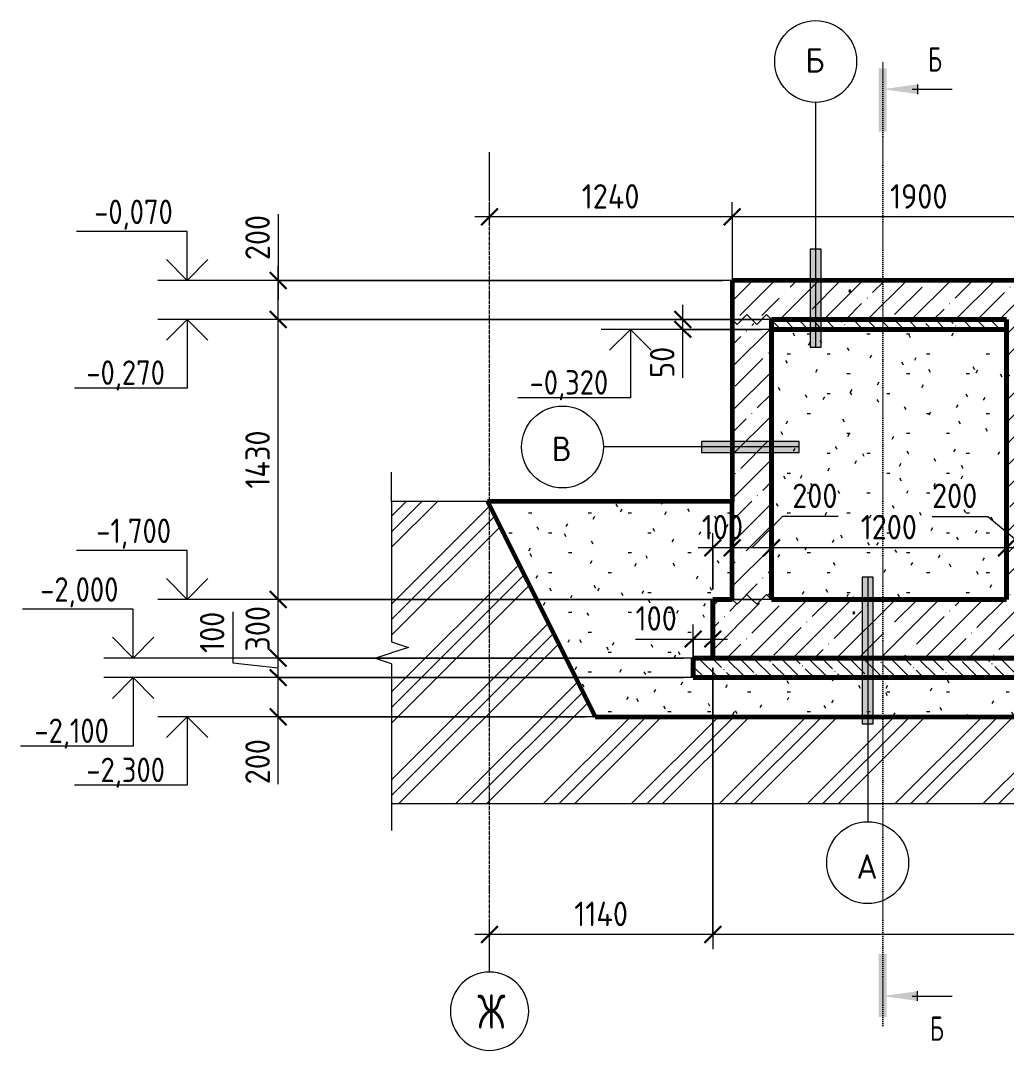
# Model space of a CAD drawing. Header units: millimetres. Extents: x -35166 to 26009, y -4005 to 79300.
# Drawn here: x -6721 to -1686, y -4005 to 1258 of the extents above; entities that cross this region are included whole.
import ezdxf

# ---------------------------------------------------------------- set-up
doc = ezdxf.new("R2010")
doc.units = ezdxf.units.MM
doc.linetypes.add('02 Штрихпунктирная _20 мм_', pattern=[25, 20, -2.5, 0, -2.5])
doc.linetypes.add('04 Пунктир 10мм', pattern=[10, 0, -10])
for name, color, linetype, lineweight in [('AA_Dim', 7, 'Continuous', 9), ('AA_Dim-50', 7, 'Continuous', 9), ('AA_Oformlenie', 7, 'Continuous', 9), ('AA_Razrez', 7, 'Continuous', 9), ('AA_Vinoska', 7, 'Continuous', 9), ('AA_Visotnaya otmetka', 7, 'Continuous', 9), ('AF_Stena', 7, 'Continuous', 9), ('KR_Armatura', 7, 'Continuous', 20), ('KR_Armatura_Tonkie', 7, 'Continuous', 20), ('Оси', 7, 'Continuous', 9)]:
    doc.layers.add(name, color=color, linetype=linetype, lineweight=lineweight)
for name, color, linetype, lineweight, true_color in [('AF_Perekritie', 7, 'Continuous', 60, 0x006a35), ('AF_Perekritie_Грунт', 7, 'Continuous', 60, 0x006a35), ('AF_Perekritie_Опалубка', 7, 'Continuous', 60, 0x006a35), ('AF_Stena_Опалубка', 7, 'Continuous', 20, 0x0063c6), ('KR_Fundament', 7, 'Continuous', 20, 0x804000)]:
    doc.layers.add(name, color=color, linetype=linetype, lineweight=lineweight, true_color=true_color)
doc.styles.add('GOST Common_1', font='GOST_Common.ttf', dxfattribs={"height": 125})
doc.styles.add('ISOCPEUR', font='isocpeur.TTF', dxfattribs={"width": 0.7, "height": 125})
doc.styles.add('ISOCPEUR_1', font='isocpeur.TTF', dxfattribs={"width": 0.9, "height": 125})
doc.styles.add('ISOCPEUR_2', font='isocpeur.TTF', dxfattribs={"width": 0.85, "height": 125})
doc.styles.add('ISOCPEUR_3', font='isocpeur.TTF', dxfattribs={"width": 0.7, "height": 175})
doc.dimstyles.new('00_Точн_3_знака__прозр_', dxfattribs={"dimscale": 304.8, "dimtxt": 125.344371, "dimasz": 0.278871, "dimexe": 0.246063, "dimexo": 0.164042, "dimgap": 0.016404, "dimtad": 1, "dimdec": 3, "dimrnd": 0.001, "dimdsep": 46, "dimtxsty": 'ISOCPEUR_1', "dimblk1": 'OBLIQUE', "dimblk2": 'OBLIQUE', "dimsah": 1, "dimcen": 0.09, "dimdle": 0.246063, "dimazin": 0, "dimtfac": 1, "dimtdec": 4, "dimtix": 1, "dimtmove": 1, "dimatfit": 3, "dimfxl": 1, "dimtvp": 1, "dimtolj": 1, "dimtzin": 0, "dimlwd": 18, "dimlwe": 18, "dimarcsym": 2})
doc.dimstyles.new('00_Точн_3_знака__прозр__1', dxfattribs={"dimscale": 304.8, "dimtxt": 125.344371, "dimasz": 0.278871, "dimexe": 0.246063, "dimexo": 0.164042, "dimgap": 0.016404, "dimtad": 1, "dimdec": 3, "dimrnd": 0.001, "dimdsep": 46, "dimtxsty": 'ISOCPEUR_1', "dimblk1": 'OBLIQUE', "dimblk2": 'OBLIQUE', "dimsah": 1, "dimcen": 0.09, "dimdle": 0.246063, "dimazin": 0, "dimtfac": 1, "dimtdec": 4, "dimtix": 1, "dimtmove": 0, "dimatfit": 3, "dimfxl": 1, "dimtvp": 1, "dimtolj": 1, "dimtzin": 0, "dimlwd": 18, "dimlwe": 18, "dimarcsym": 2})
pattern_1 = [(45, (-1078.7, -750), (-112.253, 112.253), []), (45, (-966.45, -750), (-112.253, 112.253), [198.438, -39.688, 1.676, -38.011])]
pattern_2 = [(135, (-1078.7, -750), (-70.0036, -70.0036), [99, -16.5, 3.3, -16.5]), (135, (-1078.7, -680.04), (-70.0036, -70.0036), [])]
pattern_3 = [(0, (-1078.7, -750), (406.4, 101.6), [16.764, -288.036, 16.764, -288.036, -1625.6]), (0, (-1078.7, -750), (406.4, 101.6), [-609.6, 16.764, -592.836, 16.764, -288.036, -711.2]), (0, (-1078.7, -750), (406.4, 101.6), [-1524, 16.764, -186.436, 16.764, -491.236]), (120, (-926.3, -699.2), (-291.1882, 301.1527), [16.764, -288.036, 16.764, -288.036, -1625.6]), (120, (-926.3, -699.2), (-291.1882, 301.1527), [-609.6, 16.764, -592.836, 16.764, -288.036, -711.2]), (120, (-926.3, -699.2), (-291.1882, 301.1527), [-1524, 16.764, -186.436, 16.764, -491.236]), (240, (-875.5, -496), (-115.2118, -402.7527), [16.764, -288.036, 16.764, -288.036, -1625.6]), (240, (-875.5, -496), (-115.2118, -402.7527), [-609.6, 16.764, -592.836, 16.764, -288.036, -711.2]), (240, (-875.5, -496), (-115.2118, -402.7527), [-1524, 16.764, -186.436, 16.764, -491.236])]

# ---------------------------------------------------------------- blocks, each defined once
blk = doc.blocks.new('261_Лягушка _НесАрм_РабПлоск_ - 10 А240-3858673-А-А Опл')
at = {"layer": 'KR_Armatura_Tonkie', "true_color": 0xff0000}
blk.add_hatch(color=1, dxfattribs=at).paths.add_polyline_path([(30880.6, -129), (30885.6, -124), (30880.6, -119), (30875.6, -124)])
at = {"layer": 'KR_Armatura'}
for start, end in [(360, 180), (180, 360)]:
    blk.add_arc((30880.6, -124), 5, start, end, dxfattribs=at)
blk = doc.blocks.new('261_Лягушка _НесАрм_РабПлоск_ - 10 А240-3858753-А-А Опл')
at = {"layer": 'KR_Armatura_Tonkie', "true_color": 0xff0000}
blk.add_hatch(color=1, dxfattribs=at).paths.add_polyline_path([(30901.1, -1774), (30906.1, -1769), (30901.1, -1764), (30896.1, -1769)])
at = {"layer": 'KR_Armatura'}
for start, end in [(0, 180), (180, 0)]:
    blk.add_arc((30901.1, -1769), 5, start, end, dxfattribs=at)
blk = doc.blocks.new('011_ЛинияОбрыва _ЭлУзла_Линия_ - Тип 1-3858611-А-А Опл')
at = {"layer": 'AA_Oformlenie'}
for p, q in [((31963.8, -2745.5), (28540.1, -2745.5)), ((36021.1, -2745.5), (32075.1, -2745.5))]:
    blk.add_line(p, q, dxfattribs=at)
blk = doc.blocks.new('011_ЛинияОбрыва _ЭлУзла_Линия_ - Тип 1-3689518-А-А Опл')
at = {"layer": 'AA_Oformlenie'}
for p, q in [((28540.1, -1200), (28540.1, -1917.7)), ((28540.1, -2029), (28540.1, -2745.5))]:
    blk.add_line(p, q, dxfattribs=at)
blk = doc.blocks.new('Последовательность узлов - 3мм масшт50 маскировка-904230-А-А Опл')
at = {"layer": 'AA_Oformlenie'}
for p, q in [((34105.1, -1725), (34155.1, -1675)), ((34180.1, -1700), (34155.1, -1675)), ((34205.1, -1725), (34255.1, -1675)), ((34280.1, -1700), (34255.1, -1675)), ((34080.1, -1700), (34105.1, -1725)), ((34180.1, -1700), (34205.1, -1725))]:
    blk.add_line(p, q, dxfattribs=at)
blk = doc.blocks.new('Разрез - Номер узла_ сзади-394133-А-А Опл')
at = {"layer": 'AA_Razrez'}
for points in [[(33294.3, 690.6), (33334.2, 690.6), (33334.2, 1013.4), (33294.3, 1013.4)], [(33491.2, 882.3), (33491.2, 931.9), (33314.5, 907.1)]]:
    blk.add_hatch(color=256, dxfattribs=at).paths.add_polyline_path(points)
for p, q in [((33464.5, 907.1), (33669.4, 907.1)), ((33491.2, 931.9), (33491.2, 882.3))]:
    blk.add_line(p, q, dxfattribs=at)
blk = doc.blocks.new('Разрез - Номер узла_ спереди-394134-А-А Опл')
at = {"layer": 'AA_Razrez'}
for points in [[(33294.3, -3510.6), (33334.2, -3510.6), (33334.2, -3833.4), (33294.3, -3833.4)], [(33491.2, -3702.3), (33491.2, -3751.9), (33314.5, -3727.1)]]:
    blk.add_hatch(color=256, dxfattribs=at).paths.add_polyline_path(points)
for p, q in [((33464.5, -3727.1), (33669.4, -3727.1)), ((33491.2, -3751.9), (33491.2, -3702.3))]:
    blk.add_line(p, q, dxfattribs=at)
blk = doc.blocks.new('Высотные отметки - Стрелка вверх-400292-А-А Опл')
at = {"layer": 'AA_Vinoska'}
for p, q in [((36531.5, -950), (37096.5, -950)), ((36531.5, -1200), (36531.5, -950)), ((36531.5, -1200), (36425.4, -1093.9)), ((36531.5, -1200), (36637.6, -1093.9)), ((36381.5, -1200), (36681.5, -1200))]:
    blk.add_line(p, q, dxfattribs=at)
blk = doc.blocks.new('DIMBLOCK27-А-А Опл')
at = {"layer": 'AA_Dim-50', "color": 30, "lineweight": 18, "true_color": 0xff8000, "transparency": 16777216}
for p, q in [((-3336.1, -2100), (-5480.5, -2100)), ((-5405.5, -2375), (-5405.5, -2100)), ((-5405.5, -2100), (-3336.1, -2100)), ((-5405.5, -2360.8), (-5405.5, -2200)), ((-3836.1, -2300), (-5480.5, -2300)), ((-5405.5, -2300), (-3836.1, -2300)), ((-5405.5, -2644.9), (-5405.5, -2360.8))]:
    blk.add_line(p, q, dxfattribs=at)
at = {"layer": 'AA_Dim-50', "color": 30, "lineweight": 30, "true_color": 0xff8000, "transparency": 16777216}
for p, q in [((-5405.5, -2100), (-5448, -2057.5)), ((-5405.5, -2100), (-5363, -2142.5)), ((-5405.5, -2300), (-5448, -2257.5)), ((-5405.5, -2300), (-5363, -2342.5))]:
    blk.add_line(p, q, dxfattribs=at)
at = {"layer": 'AA_Dim-50', "color": 0, "lineweight": 18, "transparency": 16777216, "insert": (-5573.3, -2644.9), "char_height": 125, "width": 280.961, "attachment_point": 1, "rotation": 90, "line_spacing_factor": 1.135194, "style": 'ISOCPEUR_1'}
blk.add_mtext('200', dxfattribs=at)
blk = doc.blocks.new('_Oblique')
at = {"color": 0, "linetype": 'ByBlock', "lineweight": -2}
blk.add_line((-0.5, -0.5), (0.5, 0.5), dxfattribs=at)
blk = doc.blocks.new('DIMBLOCK28-А-А Опл')
at = {"layer": 'AA_Dim-50', "color": 30, "lineweight": 18, "true_color": 0xff8000, "transparency": 16777216}
for p, q in [((-5637.9, -1763.1), (-5637.9, -2023.6)), ((-5637.9, -2023.6), (-5405.5, -2050)), ((-3336.1, -2000), (-5480.5, -2000)), ((-5405.5, -2100), (-5405.5, -2000)), ((-5405.5, -2000), (-3336.1, -2000)), ((-3336.1, -2100), (-5480.5, -2100)), ((-5405.5, -2100), (-3336.1, -2100))]:
    blk.add_line(p, q, dxfattribs=at)
at = {"layer": 'AA_Dim-50', "color": 30, "lineweight": 30, "true_color": 0xff8000, "transparency": 16777216}
for p, q in [((-5405.5, -2000), (-5448, -1957.5)), ((-5405.5, -2000), (-5363, -2042.5)), ((-5405.5, -2100), (-5448, -2057.5)), ((-5405.5, -2100), (-5363, -2142.5))]:
    blk.add_line(p, q, dxfattribs=at)
at = {"layer": 'AA_Dim-50', "color": 0, "lineweight": 18, "transparency": 16777216, "insert": (-5805.7, -1973.6), "char_height": 125, "width": 252.581, "attachment_point": 1, "rotation": 90, "line_spacing_factor": 1.135194, "style": 'ISOCPEUR_1'}
blk.add_mtext('100', dxfattribs=at)
blk = doc.blocks.new('DIMBLOCK29-А-А Опл')
at = {"layer": 'AA_Dim-50', "color": 30, "lineweight": 30, "true_color": 0xff8000, "transparency": 16777216}
for p, q in [((-5405.5, -1700), (-5448, -1657.5)), ((-5405.5, -1700), (-5363, -1742.5)), ((-5405.5, -2000), (-5448, -1957.5)), ((-5405.5, -2000), (-5363, -2042.5))]:
    blk.add_line(p, q, dxfattribs=at)
at = {"layer": 'AA_Dim-50', "color": 30, "lineweight": 18, "true_color": 0xff8000, "transparency": 16777216}
for p, q in [((-2936.1, -1700), (-5480.5, -1700)), ((-5405.5, -2000), (-5405.5, -1700)), ((-5405.5, -1700), (-2936.1, -1700)), ((-3336.1, -2000), (-5480.5, -2000)), ((-5405.5, -2000), (-3336.1, -2000))]:
    blk.add_line(p, q, dxfattribs=at)
at = {"layer": 'AA_Dim-50', "color": 0, "lineweight": 18, "transparency": 16777216, "insert": (-5573.3, -1967.1), "char_height": 125, "width": 280.961, "attachment_point": 1, "rotation": 90, "line_spacing_factor": 1.135194, "style": 'ISOCPEUR_1'}
blk.add_mtext('300', dxfattribs=at)
blk = doc.blocks.new('DIMBLOCK30-А-А Опл')
at = {"layer": 'AA_Dim-50', "color": 30, "lineweight": 30, "true_color": 0xff8000, "transparency": 16777216}
for p, q in [((-5405.5, -270), (-5448, -227.5)), ((-5405.5, -270), (-5363, -312.5)), ((-5405.5, -1700), (-5448, -1657.5)), ((-5405.5, -1700), (-5363, -1742.5))]:
    blk.add_line(p, q, dxfattribs=at)
at = {"layer": 'AA_Dim-50', "color": 30, "lineweight": 18, "true_color": 0xff8000, "transparency": 16777216}
for p, q in [((-2936.1, -270), (-5480.5, -270)), ((-5405.5, -1700), (-5405.5, -270)), ((-5405.5, -270), (-2936.1, -270)), ((-2936.1, -1700), (-5480.5, -1700)), ((-5405.5, -1700), (-2936.1, -1700))]:
    blk.add_line(p, q, dxfattribs=at)
at = {"layer": 'AA_Dim-50', "color": 0, "lineweight": 18, "transparency": 16777216, "insert": (-5573.3, -1134), "char_height": 125, "width": 357.586, "attachment_point": 1, "rotation": 90, "line_spacing_factor": 1.135194, "style": 'ISOCPEUR_1'}
blk.add_mtext('1430', dxfattribs=at)
blk = doc.blocks.new('DIMBLOCK31-А-А Опл')
at = {"layer": 'AA_Dim-50', "color": 30, "lineweight": 18, "true_color": 0xff8000, "transparency": 16777216}
for p, q in [((-5405.5, 267.8), (-5405.5, -16.4)), ((-5405.5, -270), (-5405.5, 5)), ((-5405.5, -16.4), (-5405.5, -170)), ((-3136.1, -70), (-5480.5, -70)), ((-5405.5, -70), (-3136.1, -70)), ((-2936.1, -270), (-5480.5, -270)), ((-5405.5, -270), (-2936.1, -270))]:
    blk.add_line(p, q, dxfattribs=at)
at = {"layer": 'AA_Dim-50', "color": 30, "lineweight": 30, "true_color": 0xff8000, "transparency": 16777216}
for p, q in [((-5405.5, -70), (-5448, -27.5)), ((-5405.5, -70), (-5363, -112.5)), ((-5405.5, -270), (-5448, -227.5)), ((-5405.5, -270), (-5363, -312.5))]:
    blk.add_line(p, q, dxfattribs=at)
at = {"layer": 'AA_Dim-50', "color": 0, "lineweight": 18, "transparency": 16777216, "insert": (-5573.3, 33.6), "char_height": 125, "width": 280.961, "attachment_point": 1, "rotation": 90, "line_spacing_factor": 1.135194, "style": 'ISOCPEUR_1'}
blk.add_mtext('200', dxfattribs=at)
blk = doc.blocks.new('DIMBLOCK32-А-А Опл')
at = {"layer": 'AA_Dim-50', "color": 30, "lineweight": 18, "true_color": 0xff8000, "transparency": 16777216}
for p, q in [((-3186.1, -2050), (-3186.1, -3487.4)), ((-3186.1, -3412.4), (-3186.1, -2050)), ((1013.9, -2050), (1013.9, -3487.4)), ((1013.9, -3412.4), (1013.9, -2050)), ((1088.9, -3412.4), (-3186.1, -3412.4))]:
    blk.add_line(p, q, dxfattribs=at)
at = {"layer": 'AA_Dim-50', "color": 30, "lineweight": 30, "true_color": 0xff8000, "transparency": 16777216}
for p, q in [((-3186.1, -3412.4), (-3228.6, -3454.9)), ((-3186.1, -3412.4), (-3143.6, -3369.9)), ((1013.9, -3412.4), (971.4, -3454.9)), ((1013.9, -3412.4), (1056.4, -3369.9))]:
    blk.add_line(p, q, dxfattribs=at)
at = {"layer": 'AA_Dim-50', "color": 0, "lineweight": 18, "transparency": 16777216, "insert": (-1246.9, -3244.6), "char_height": 125, "width": 385.966, "attachment_point": 1, "line_spacing_factor": 1.135194, "style": 'ISOCPEUR_1'}
blk.add_mtext('4200', dxfattribs=at)
blk = doc.blocks.new('DIMBLOCK33-А-А Опл')
at = {"layer": 'AA_Dim-50', "color": 30, "lineweight": 18, "true_color": 0xff8000, "transparency": 16777216}
for p, q in [((-3186.1, -2050), (-3186.1, -3487.4)), ((-3186.1, -3412.4), (-3186.1, -2050)), ((-4326.1, -3422.5), (-4326.1, -3337.4)), ((-3186.1, -3412.4), (-4401.1, -3412.4)), ((-4326.1, -3412.4), (-4326.1, -3422.5))]:
    blk.add_line(p, q, dxfattribs=at)
at = {"layer": 'AA_Dim-50', "color": 30, "lineweight": 30, "true_color": 0xff8000, "transparency": 16777216}
for p, q in [((-4326.1, -3412.4), (-4368.6, -3454.9)), ((-4326.1, -3412.4), (-4283.6, -3369.9)), ((-3186.1, -3412.4), (-3228.6, -3454.9)), ((-3186.1, -3412.4), (-3143.6, -3369.9))]:
    blk.add_line(p, q, dxfattribs=at)
at = {"layer": 'AA_Dim-50', "color": 0, "lineweight": 18, "transparency": 16777216, "insert": (-3893.3, -3244.6), "char_height": 125, "width": 329.206, "attachment_point": 1, "line_spacing_factor": 1.135194, "style": 'ISOCPEUR_1'}
blk.add_mtext('1140', dxfattribs=at)
blk = doc.blocks.new('DIMBLOCK39-А-А Опл')
at = {"layer": 'AA_Dim-50', "color": 30, "lineweight": 18, "true_color": 0xff8000, "transparency": 16777216}
for p, q in [((-3286.1, -2004.2), (-3286.1, -1827.5)), ((-3186.1, -1892.4), (-3186.1, -1977.5)), ((-3186.1, -1902.5), (-3186.1, -1892.4)), ((-3580.1, -1902.5), (-3319.6, -1902.5)), ((-3361.1, -1902.5), (-3111.1, -1902.5)), ((-3319.6, -1902.5), (-3236.1, -1902.5)), ((-3286.1, -1902.5), (-3286.1, -2004.2))]:
    blk.add_line(p, q, dxfattribs=at)
at = {"layer": 'AA_Dim-50', "color": 30, "lineweight": 30, "true_color": 0xff8000, "transparency": 16777216}
for p, q in [((-3286.1, -1902.5), (-3243.6, -1860)), ((-3186.1, -1902.5), (-3143.6, -1860)), ((-3286.1, -1902.5), (-3328.6, -1945)), ((-3186.1, -1902.5), (-3228.6, -1945))]:
    blk.add_line(p, q, dxfattribs=at)
at = {"layer": 'AA_Dim-50', "color": 0, "lineweight": 18, "transparency": 16777216, "insert": (-3580.1, -1734.7), "char_height": 125, "width": 252.581, "attachment_point": 1, "line_spacing_factor": 1.135194, "style": 'ISOCPEUR_1'}
blk.add_mtext('100', dxfattribs=at)
blk = doc.blocks.new('DIMBLOCK40-А-А Опл')
at = {"layer": 'AA_Dim-50', "color": 30, "lineweight": 18, "true_color": 0xff8000, "transparency": 16777216}
for p, q in [((-3086.1, 254.2), (-3086.1, 329.2)), ((-1186.1, 254.2), (-1186.1, 329.2)), ((913.9, 254.2), (913.9, 329.2)), ((-3086.1, 254.2), (-3086.1, -220)), ((988.9, 254.2), (-1186.1, 254.2)), ((-1186.1, 254.2), (-1186.1, -20)), ((913.9, 254.2), (913.9, -1020))]:
    blk.add_line(p, q, dxfattribs=at)
at = {"layer": 'AA_Dim-50', "color": 30, "lineweight": 30, "true_color": 0xff8000, "transparency": 16777216}
for p, q in [((-3086.1, 254.2), (-3043.6, 296.7)), ((-1186.1, 254.2), (-1143.6, 296.7)), ((913.9, 254.2), (956.4, 296.7)), ((-3086.1, 254.2), (-3128.6, 211.7)), ((-1186.1, 254.2), (-1228.6, 211.7)), ((913.9, 254.2), (871.4, 211.7))]:
    blk.add_line(p, q, dxfattribs=at)
at = {"layer": 'AA_Dim-50', "color": 0, "lineweight": 18, "transparency": 16777216, "insert": (-514.5, 422), "char_height": 125, "width": 908.155, "attachment_point": 1, "line_spacing_factor": 1.135194, "style": 'ISOCPEUR_1'}
blk.add_mtext('7х300=2100', dxfattribs=at)
blk = doc.blocks.new('_None')
blk = doc.blocks.new('DIMBLOCK41-А-А Опл')
at = {"layer": 'AA_Dim-50', "color": 30, "lineweight": 18, "true_color": 0xff8000, "transparency": 16777216}
for p, q in [((-4326.1, 254.2), (-4326.1, 329.2)), ((-3086.1, 254.2), (-3086.1, 329.2)), ((-1186.1, 254.2), (-1186.1, 329.2)), ((-4326.1, 254.2), (-4326.1, 244.1)), ((-1186.1, 254.2), (-3086.1, 254.2)), ((-3086.1, 254.2), (-3086.1, -220)), ((-1186.1, 254.2), (-1186.1, -20))]:
    blk.add_line(p, q, dxfattribs=at)
at = {"layer": 'AA_Dim-50', "color": 30, "lineweight": 30, "true_color": 0xff8000, "transparency": 16777216}
for p, q in [((-4326.1, 254.2), (-4283.6, 296.7)), ((-3086.1, 254.2), (-3043.6, 296.7)), ((-1186.1, 254.2), (-1143.6, 296.7)), ((-4326.1, 254.2), (-4368.6, 211.7)), ((-3086.1, 254.2), (-3128.6, 211.7)), ((-1186.1, 254.2), (-1228.6, 211.7))]:
    blk.add_line(p, q, dxfattribs=at)
at = {"layer": 'AA_Dim-50', "color": 0, "lineweight": 18, "transparency": 16777216, "insert": (-2280.4, 422), "char_height": 125, "width": 346.234, "attachment_point": 1, "line_spacing_factor": 1.135194, "style": 'ISOCPEUR_1'}
blk.add_mtext('1900', dxfattribs=at)
blk = doc.blocks.new('DIMBLOCK42-А-А Опл')
at = {"layer": 'AA_Dim-50', "color": 30, "lineweight": 18, "true_color": 0xff8000, "transparency": 16777216}
for p, q in [((-4326.1, 254.2), (-4326.1, 329.2)), ((-3086.1, 254.2), (-3086.1, 329.2)), ((-3086.1, 254.2), (-4401.1, 254.2)), ((-4326.1, 254.2), (-4326.1, 244.1)), ((-3086.1, 254.2), (-3086.1, -220))]:
    blk.add_line(p, q, dxfattribs=at)
at = {"layer": 'AA_Dim-50', "color": 30, "lineweight": 30, "true_color": 0xff8000, "transparency": 16777216}
for p, q in [((-4326.1, 254.2), (-4283.6, 296.7)), ((-3086.1, 254.2), (-3043.6, 296.7)), ((-4326.1, 254.2), (-4368.6, 211.7)), ((-3086.1, 254.2), (-3128.6, 211.7))]:
    blk.add_line(p, q, dxfattribs=at)
at = {"layer": 'AA_Dim-50', "color": 0, "lineweight": 18, "transparency": 16777216, "insert": (-3855.1, 422), "char_height": 125, "width": 357.586, "attachment_point": 1, "line_spacing_factor": 1.135194, "style": 'ISOCPEUR_1'}
blk.add_mtext('1240', dxfattribs=at)
blk = doc.blocks.new('DIMBLOCK46-А-А Опл')
at = {"layer": 'AA_Dim-50', "color": 30, "lineweight": 18, "true_color": 0xff8000, "transparency": 16777216}
for p, q in [((-2065.9, -1276.1), (-1781.7, -1276.1)), ((-1781.7, -1276.1), (-1586.1, -1436.1)), ((-1686.1, -1446.2), (-1686.1, -1361.1)), ((-1486.1, -1446.2), (-1486.1, -1361.1)), ((-1486.1, -1436.1), (-1686.1, -1436.1)), ((-1686.1, -1436.1), (-1686.1, -1446.2)), ((-1486.1, -1436.1), (-1486.1, -1446.2))]:
    blk.add_line(p, q, dxfattribs=at)
at = {"layer": 'AA_Dim-50', "color": 30, "lineweight": 30, "true_color": 0xff8000, "transparency": 16777216}
for p, q in [((-1686.1, -1436.1), (-1643.6, -1393.6)), ((-1486.1, -1436.1), (-1443.6, -1393.6)), ((-1686.1, -1436.1), (-1728.6, -1478.6)), ((-1486.1, -1436.1), (-1528.6, -1478.6))]:
    blk.add_line(p, q, dxfattribs=at)
at = {"layer": 'AA_Dim-50', "color": 0, "lineweight": 18, "transparency": 16777216, "insert": (-2065.9, -1108.2), "char_height": 125, "width": 280.961, "attachment_point": 1, "line_spacing_factor": 1.135194, "style": 'ISOCPEUR_1'}
blk.add_mtext('200', dxfattribs=at)
blk = doc.blocks.new('DIMBLOCK47-А-А Опл')
at = {"layer": 'AA_Dim-50', "color": 30, "lineweight": 18, "true_color": 0xff8000, "transparency": 16777216}
for p, q in [((-2886.1, -1446.2), (-2886.1, -1361.1)), ((-1686.1, -1446.2), (-1686.1, -1361.1)), ((-1686.1, -1436.1), (-2886.1, -1436.1)), ((-2886.1, -1436.1), (-2886.1, -1446.2)), ((-1686.1, -1436.1), (-1686.1, -1446.2))]:
    blk.add_line(p, q, dxfattribs=at)
at = {"layer": 'AA_Dim-50', "color": 30, "lineweight": 30, "true_color": 0xff8000, "transparency": 16777216}
for p, q in [((-2886.1, -1436.1), (-2843.6, -1393.6)), ((-1686.1, -1436.1), (-1643.6, -1393.6)), ((-2886.1, -1436.1), (-2928.6, -1478.6)), ((-1686.1, -1436.1), (-1728.6, -1478.6))]:
    blk.add_line(p, q, dxfattribs=at)
at = {"layer": 'AA_Dim-50', "color": 0, "lineweight": 18, "transparency": 16777216, "insert": (-2430.4, -1268.3), "char_height": 125, "width": 346.234, "attachment_point": 1, "line_spacing_factor": 1.135194, "style": 'ISOCPEUR_1'}
blk.add_mtext('1200', dxfattribs=at)
blk = doc.blocks.new('DIMBLOCK48-А-А Опл')
at = {"layer": 'AA_Dim-50', "color": 30, "lineweight": 18, "true_color": 0xff8000, "transparency": 16777216}
for p, q in [((-2830, -1276.1), (-2986.1, -1436.1)), ((-2545.8, -1276.1), (-2830, -1276.1)), ((-3086.1, -1446.2), (-3086.1, -1361.1)), ((-2886.1, -1446.2), (-2886.1, -1361.1)), ((-2886.1, -1436.1), (-3086.1, -1436.1)), ((-3086.1, -1436.1), (-3086.1, -1446.2)), ((-2886.1, -1436.1), (-2886.1, -1446.2))]:
    blk.add_line(p, q, dxfattribs=at)
at = {"layer": 'AA_Dim-50', "color": 30, "lineweight": 30, "true_color": 0xff8000, "transparency": 16777216}
for p, q in [((-3086.1, -1436.1), (-3043.6, -1393.6)), ((-2886.1, -1436.1), (-2843.6, -1393.6)), ((-3086.1, -1436.1), (-3128.6, -1478.6)), ((-2886.1, -1436.1), (-2928.6, -1478.6))]:
    blk.add_line(p, q, dxfattribs=at)
at = {"layer": 'AA_Dim-50', "color": 0, "lineweight": 18, "transparency": 16777216, "insert": (-2780, -1108.2), "char_height": 125, "width": 280.961, "attachment_point": 1, "line_spacing_factor": 1.135194, "style": 'ISOCPEUR_1'}
blk.add_mtext('200', dxfattribs=at)
blk = doc.blocks.new('DIMBLOCK49-А-А Опл')
at = {"layer": 'AA_Dim-50', "color": 30, "lineweight": 18, "true_color": 0xff8000, "transparency": 16777216}
for p, q in [((-3186.1, -1650), (-3186.1, -1361.1)), ((-3086.1, -1446.2), (-3086.1, -1361.1)), ((-3086.1, -1436.1), (-3261.1, -1436.1)), ((-3186.1, -1436.1), (-3186.1, -1650)), ((-3086.1, -1436.1), (-3086.1, -1446.2))]:
    blk.add_line(p, q, dxfattribs=at)
at = {"layer": 'AA_Dim-50', "color": 30, "lineweight": 30, "true_color": 0xff8000, "transparency": 16777216}
for p, q in [((-3186.1, -1436.1), (-3143.6, -1393.6)), ((-3086.1, -1436.1), (-3043.6, -1393.6)), ((-3186.1, -1436.1), (-3228.6, -1478.6)), ((-3086.1, -1436.1), (-3128.6, -1478.6))]:
    blk.add_line(p, q, dxfattribs=at)
at = {"layer": 'AA_Dim-50', "color": 0, "lineweight": 18, "transparency": 16777216, "insert": (-3241.4, -1268.3), "char_height": 125, "width": 252.581, "attachment_point": 1, "line_spacing_factor": 1.135194, "style": 'ISOCPEUR_1'}
blk.add_mtext('100', dxfattribs=at)
blk = doc.blocks.new('Высотные отметки - Стрелка вниз высокая-400290-А-А Опл')
at = {"layer": 'AA_Vinoska'}
for p, q in [((27645.7, -2300), (27345.7, -2300)), ((27495.7, -2300), (27389.6, -2406.1)), ((27495.7, -2300), (27495.7, -2650)), ((27495.7, -2300), (27601.7, -2406.1)), ((27495.7, -2650), (26920.7, -2650))]:
    blk.add_line(p, q, dxfattribs=at)
blk = doc.blocks.new('010_Флажок только номер _ТиповАннот_ - Узел А-3858634-А-А Опл')
at = {"layer": 'AA_Vinoska'}
blk.add_hatch(color=256, dxfattribs=at).paths.add_polyline_path([(30999.1, -2336.4), (30944.1, -2336.4), (30944.1, -1586.4), (30999.1, -1586.4)])
for p, q in [((30999.1, -1586.4), (30944.1, -1586.4)), ((30944.1, -1586.4), (30944.1, -2336.4)), ((30971.6, -1586.4), (30971.6, -2836.4)), ((30999.1, -2336.4), (30999.1, -1586.4)), ((30944.1, -2336.4), (30999.1, -2336.4))]:
    blk.add_line(p, q, dxfattribs=at)
blk.add_circle((30971.6, -3045.5), 209.1, dxfattribs=at)
blk = doc.blocks.new('010_Флажок только номер _ТиповАннот_ - Узел В-3858646-А-А Опл')
at = {"layer": 'AA_Vinoska'}
blk.add_hatch(color=256, dxfattribs=at).paths.add_polyline_path([(30122, -948.6), (30122, -893.6), (30622, -893.6), (30622, -948.6)])
for p, q in [((30622, -893.6), (30122, -893.6)), ((30122, -893.6), (30122, -948.6)), ((30622, -948.6), (30622, -893.6)), ((30622, -921.1), (29622, -921.1)), ((30122, -948.6), (30622, -948.6))]:
    blk.add_line(p, q, dxfattribs=at)
blk.add_circle((29413, -921.1), 209.1, dxfattribs=at)
blk = doc.blocks.new('010_Флажок только номер _ТиповАннот_ - Узел Б-3858640-А-А Опл')
at = {"layer": 'AA_Vinoska'}
blk.add_hatch(color=256, dxfattribs=at).paths.add_polyline_path([(30678.5, 89.6), (30733.5, 89.6), (30733.5, -410.4), (30678.5, -410.4)])
for p, q in [((30706, -410.4), (30706, 839.6)), ((30678.5, 89.6), (30678.5, -410.4)), ((30733.5, 89.6), (30678.5, 89.6)), ((30733.5, -410.4), (30733.5, 89.6)), ((30678.5, -410.4), (30733.5, -410.4))]:
    blk.add_line(p, q, dxfattribs=at)
blk.add_circle((30706, 1048.7), 209.1, dxfattribs=at)
blk = doc.blocks.new('DIMBLOCK52-А-А Опл')
at = {"layer": 'AA_Dim-50', "color": 30, "lineweight": 18, "true_color": 0xff8000, "transparency": 16777216}
for p, q in [((-3338.7, -395), (-3338.7, -195)), ((-2936.1, -270), (-3413.7, -270)), ((-3338.7, -270), (-2936.1, -270)), ((-3338.7, -362.1), (-3338.7, -295)), ((-2936.1, -320), (-3413.7, -320)), ((-3338.7, -320), (-2936.1, -320)), ((-3338.7, -568.2), (-3338.7, -362.1))]:
    blk.add_line(p, q, dxfattribs=at)
at = {"layer": 'AA_Dim-50', "color": 30, "lineweight": 30, "true_color": 0xff8000, "transparency": 16777216}
for p, q in [((-3338.7, -270), (-3381.2, -227.5)), ((-3338.7, -320), (-3381.2, -277.5)), ((-3338.7, -270), (-3296.2, -312.5)), ((-3338.7, -320), (-3296.2, -362.5))]:
    blk.add_line(p, q, dxfattribs=at)
at = {"layer": 'AA_Dim-50', "color": 0, "lineweight": 18, "transparency": 16777216, "insert": (-3506.5, -568.2), "char_height": 125, "width": 187.307, "attachment_point": 1, "rotation": 90, "line_spacing_factor": 1.135194, "style": 'ISOCPEUR_1'}
blk.add_mtext('50', dxfattribs=at)
blk = doc.blocks.new('Ось сетки - d_4мм-2765513-А-А Опл')
at = {"layer": 'Оси', "color": 12, "true_color": 0xc80000}
for start, end in [(0, 180), (0, 180), (180, 360), (180, 360)]:
    blk.add_arc((29040.1, -3804.8), 200, start, end, dxfattribs=at)

msp = doc.modelspace()

# ---------------------------------------------------------------- hatches: boundary and pattern name
at = {"layer": 'AF_Perekritie', "lineweight": 9}
h = msp.add_hatch(dxfattribs=at)
h.set_pattern_fill('FP_6', style=0, pattern_type=2)
h.set_pattern_definition(pattern_1)
h.paths.add_polyline_path([(-2886.1227, -270), (-1686.1227, -270), (-1686.1227, -250), (-1486.1227, -250), (-1486.1227, -70), (-3086.1227, -70), (-3086.1227, -250), (-2886.1227, -250)])
h = msp.add_hatch(dxfattribs=at)
h.set_pattern_fill('FP_8', style=0, pattern_type=2)
h.set_pattern_definition(pattern_2)
h.paths.add_polyline_path([(-2626.8707, -320), (-1686.1227, -320), (-1686.1227, -270), (-2886.1227, -270), (-2886.1227, -320)])
h = msp.add_hatch(dxfattribs=at)
h.set_pattern_fill('FP_7', style=0, pattern_type=2)
h.set_pattern_definition([(45, (-1078.7, -750), (-224.506, 224.506), []), (45, (-999.33, -750), (0, 449.013), []), (45, (-1158.08, -750), (0, 449.013), [])])
h.paths.add_polyline_path([(-1291.1227, -2745.4713), (2433.8773, -2745.4713), (2433.8773, -2029.0443), (2394.6246, -2029.0443), (2394.6246, -1972.7357), (2433.8773, -1972.7357), (2347.2747, -1945.2357), (2433.8773, -1917.7357), (2433.8773, -1200), (2163.8773, -1200), (1613.8773, -2300), (-3786.1227, -2300), (-4336.1227, -1200), (-4826.1227, -1200), (-4826.1227, -1917.7357), (-4739.5202, -1945.2357), (-4826.1227, -1972.7357), (-4786.87, -1972.7357), (-4786.87, -2029.0443), (-4826.1227, -2029.0443), (-4826.1227, -2745.4713), (-1402.4314, -2745.4713), (-1402.4314, -2706.2186), (-1346.1227, -2706.2186), (-1346.1227, -2745.4713), (-1318.6227, -2658.8688)])
h = msp.add_hatch(dxfattribs=at)
h.set_pattern_fill('FP_6', style=0, pattern_type=2)
h.set_pattern_definition(pattern_1)
h.paths.add_polyline_path([(813.8773, -2000), (1013.8773, -2000), (1013.8773, -1700), (913.8773, -1700), (913.8773, -1720), (713.8773, -1720), (713.8773, -1700), (-1486.1227, -1700), (-1486.1227, -1720), (-1686.1227, -1720), (-1686.1227, -1700), (-2886.1227, -1700), (-2886.1227, -1720), (-3086.1227, -1720), (-3086.1227, -1700), (-3186.1227, -1700), (-3186.1227, -2000), (734.2398, -2000)])
h = msp.add_hatch(dxfattribs=at)
h.set_pattern_fill('FP_8', style=0, pattern_type=2)
h.set_pattern_definition(pattern_2)
h.paths.add_polyline_path([(-2386.7914, -2100), (1113.8773, -2100), (1113.8773, -2000), (-3286.1227, -2000), (-3286.1227, -2100), (-2626.8707, -2100)])
at = {"layer": 'AF_Stena'}
h = msp.add_hatch(dxfattribs=at)
h.set_pattern_fill('FP_6', color=256, style=0, pattern_type=2)
h.set_pattern_definition(pattern_1)
h.paths.add_polyline_path([(-3086.1227, -1680), (-2886.1227, -1680), (-2886.1227, -290), (-3086.1227, -290), (-3086.1227, -1363.3915)])
h = msp.add_hatch(dxfattribs=at)
h.set_pattern_fill('FP_6', color=256, style=0, pattern_type=2)
h.set_pattern_definition(pattern_1)
h.paths.add_polyline_path([(-1486.1227, -1680), (-1486.1227, -290), (-1686.1227, -290), (-1686.1227, -1680), (-1586.1227, -1680)])
at = {"layer": 'KR_Fundament', "lineweight": 9}
h = msp.add_hatch(dxfattribs=at)
h.set_pattern_fill('FP_9', style=0, pattern_type=2)
h.set_pattern_definition(pattern_3)
h.paths.add_polyline_path([(-2886.1227, -1700), (-1686.1227, -1700), (-1686.1227, -320), (-2886.1227, -320), (-2886.1227, -1680)])
h.paths.add_polyline_path([(-1486.1227, -1700), (713.8773, -1700), (713.8773, -1399.5085), (-1445.1397, -320), (-1486.1227, -320), (-1486.1227, -1680)])
h = msp.add_hatch(dxfattribs=at)
h.set_pattern_fill('FP_9', style=0, pattern_type=2)
h.set_pattern_definition(pattern_3)
h.paths.add_polyline_path([(734.2398, -2300), (1613.8773, -2300), (2163.8773, -1200), (913.8773, -1200), (913.8773, -1700), (1013.8773, -1700), (1013.8773, -2000), (1113.8773, -2000), (1113.8773, -2100), (-3286.1227, -2100), (-3286.1227, -2000), (-3186.1227, -2000), (-3186.1227, -1700), (-3086.1227, -1700), (-3086.1227, -1200), (-4336.1227, -1200), (-3786.1227, -2300), (-1186.3948, -2300)])

# ---------------------------------------------------------------- linework, layer by layer
at = {"layer": 'AA_Razrez', "color": 7, "linetype": '04 Пунктир 10мм', "true_color": 0xffffff}
msp.add_line((-2317.6103, -3877.0899), (-2317.6103, 1057.0875), dxfattribs=at)
at = {"layer": 'AA_Vinoska'}
for p, q in [((-4826.1227, -1200), (-4826.1227, -1050)), ((-4826.1227, -1917.7357), (-4739.5202, -1945.2357)), ((-4739.5202, -1945.2357), (-4826.1227, -1972.7357)), ((-4912.7729, -2000.89), (-4826.1227, -1972.7357)), ((-4826.1227, -2029.0443), (-4912.7729, -2000.89)), ((-4826.1227, -2745.4713), (-4826.1227, -2881.1527))]:
    msp.add_line(p, q, dxfattribs=at)
at = {"layer": 'AA_Visotnaya otmetka', "color": 92, "true_color": 0x00cc00}
for p, q in [((-5575.8322, -70), (-5870.5224, -70)), ((-2571.6291, -70), (-5575.8322, -70)), ((-5777.0343, -1700), (-5870.5224, -1700)), ((-2210.103, -1700), (-5777.0343, -1700)), ((-6146.3441, -2000), (-6146.3441, -2000)), ((-2987.1648, -2000), (-6146.3441, -2000))]:
    msp.add_line(p, q, dxfattribs=at)
at = {"layer": 'AA_Visotnaya otmetka'}
for p, q in [((-5870.5224, -270), (-5870.5224, -270)), ((-2468.6805, -270), (-5870.5224, -270)), ((-3606.5617, -320), (-3606.5617, -320)), ((-2299.604, -320), (-3606.5617, -320)), ((-6077.1055, -2100), (-6146.3441, -2100)), ((-2917.5204, -2100), (-6077.1055, -2100)), ((-3923.8825, -2300), (-5870.5224, -2300)), ((-3152.4435, -2300), (-3923.8825, -2300))]:
    msp.add_line(p, q, dxfattribs=at)
at = {"layer": 'AF_Perekritie_Грунт', "lineweight": 20}
for p, q in [((-4336.1227, -1200), (-4826.1227, -1200)), ((-3786.1227, -2300), (-4336.1227, -1200)), ((1613.8773, -2300), (-3786.1227, -2300))]:
    msp.add_line(p, q, dxfattribs=at)
at = {"layer": 'AF_Perekritie_Опалубка'}
for p, q in [((-1486.1227, -70), (-3086.1227, -70)), ((-3086.1227, -70), (-3086.1227, -270)), ((-2886.1227, -270), (-1686.1227, -270))]:
    msp.add_line(p, q, dxfattribs=at)
at = {"layer": 'AF_Stena_Опалубка', "lineweight": 60}
for p, q in [((-3086.1227, -270), (-3086.1227, -1200)), ((-2886.1227, -1700), (-2886.1227, -270)), ((-1686.1227, -270), (-1686.1227, -1700))]:
    msp.add_line(p, q, dxfattribs=at)
at = {"layer": 'AF_Stena_Опалубка'}
msp.add_line((-3086.1227, -1200), (-3086.1227, -1700), dxfattribs=at)
at = {"layer": 'KR_Fundament', "lineweight": 60}
for p, q in [((-1686.1227, -270), (-2886.1227, -270)), ((-2886.1227, -270), (-2886.1227, -320)), ((-1686.1227, -320), (-1686.1227, -270)), ((-1686.1227, -320), (-2886.1227, -320)), ((-2886.1227, -320), (-2886.1227, -1700)), ((-2886.1227, -320), (-1686.1227, -320)), ((-1686.1227, -1700), (-1686.1227, -320)), ((-3086.1227, -1200), (-4336.1227, -1200)), ((-4336.1227, -1200), (-3786.1227, -2300)), ((-3086.1227, -1700), (-3086.1227, -1200)), ((-3086.1227, -1700), (-3186.1227, -1700)), ((-3186.1227, -1700), (-3186.1227, -2000)), ((-3186.1227, -2000), (-3186.1227, -1700)), ((-3186.1227, -1700), (-3086.1227, -1700)), ((-1686.1227, -1700), (-2886.1227, -1700)), ((-2886.1227, -1700), (-1686.1227, -1700)), ((1113.8773, -2000), (-3286.1227, -2000)), ((-3286.1227, -2000), (-3286.1227, -2100)), ((-3286.1227, -2100), (-3286.1227, -2000)), ((-3286.1227, -2000), (-3186.1227, -2000)), ((-3186.1227, -2000), (1013.8773, -2000)), ((-3286.1227, -2100), (1113.8773, -2100)), ((1113.8773, -2100), (-3286.1227, -2100)), ((-3786.1227, -2300), (1613.8773, -2300))]:
    msp.add_line(p, q, dxfattribs=at)
at = {"layer": 'Оси'}
for p, q in [((-4326.1227, 336.0125), (-4326.1227, 586.0125)), ((-4326.1227, -3604.8), (-4326.1227, -3354.8))]:
    msp.add_line(p, q, dxfattribs=at)
at = {"layer": 'Оси', "linetype": '02 Штрихпунктирная _20 мм_'}
msp.add_line((-4326.1227, -3354.8), (-4326.1227, 336.0125), dxfattribs=at)

# ---------------------------------------------------------------- block references
at = {"layer": 'AA_Oformlenie'}
for name, p in [('Последовательность узлов - 3мм масшт50 маскировка-904230-А-А Опл', (-37166.1843, 1430)), ('011_ЛинияОбрыва _ЭлУзла_Линия_ - Тип 1-3689518-А-А Опл', (-33366.1843, 0)), ('Последовательность узлов - 3мм масшт50 маскировка-904230-А-А Опл', (-37166.1843, 0)), ('011_ЛинияОбрыва _ЭлУзла_Линия_ - Тип 1-3858611-А-А Опл', (-33366.1843, 0))]:
    msp.add_blockref(name, p, dxfattribs=at)
at = {"layer": 'AA_Razrez'}
for name in ['Разрез - Номер узла_ сзади-394133-А-А Опл', 'Разрез - Номер узла_ спереди-394134-А-А Опл']:
    msp.add_blockref(name, (-35632.1502, 0), dxfattribs=at)
at = {"layer": 'AA_Vinoska'}
for name in ['010_Флажок только номер _ТиповАннот_ - Узел Б-3858640-А-А Опл', '010_Флажок только номер _ТиповАннот_ - Узел В-3858646-А-А Опл', '010_Флажок только номер _ТиповАннот_ - Узел А-3858634-А-А Опл', 'Высотные отметки - Стрелка вниз высокая-400290-А-А Опл']:
    msp.add_blockref(name, (-33366.1843, 0), dxfattribs=at)
at = {"layer": 'AA_Visotnaya otmetka', "extrusion": (0, 0, -1)}
for p in [(-30660.9661, 1130), (-30660.9661, -500), (-30385.1445, -800)]:
    msp.add_blockref('Высотные отметки - Стрелка вверх-400292-А-А Опл', p, dxfattribs=at)
at = {"layer": 'AA_Visotnaya otmetka'}
for p in [(-33366.1843, 2030), (-31102.2236, 1980), (-33642.006, 200)]:
    msp.add_blockref('Высотные отметки - Стрелка вниз высокая-400290-А-А Опл', p, dxfattribs=at)
at = {"layer": 'KR_Armatura_Tonkie'}
for name in ['261_Лягушка _НесАрм_РабПлоск_ - 10 А240-3858673-А-А Опл', '261_Лягушка _НесАрм_РабПлоск_ - 10 А240-3858753-А-А Опл']:
    msp.add_blockref(name, (-33366.1843, 0), dxfattribs=at)
at = {"layer": 'Оси', "color": 12, "true_color": 0xc80000}
msp.add_blockref('Ось сетки - d_4мм-2765513-А-А Опл', (-33366.1843, 0), dxfattribs=at)

# ---------------------------------------------------------------- texts
at = {"layer": 'AA_Razrez', "char_height": 125, "width": 84.177187, "attachment_point": 1, "style": 'ISOCPEUR'}
for insert in [(-2086.4038, 1121.8181), (-2076.8168, -3830.8518)]:
    msp.add_mtext('\\fISOCPEUR|b0|i0|c204|p34|;\\W.7;Б', dxfattribs=dict(at, insert=insert))
at = {"layer": 'AA_Vinoska', "char_height": 125, "attachment_point": 1, "style": 'GOST Common_1'}
for s, insert, width in [('\\fGOST Common|b0|i0|c204|p34|;Б', (-2712.7171, 1116.6855), 120.253125), ('\\fGOST Common|b0|i0|c204|p34|;В', (-4007.9649, -868.326), 124.261562), ('\\fGOST Common|b0|i0|c204|p34|;А', (-2451.3487, -3002.617), 136.286875)]:
    msp.add_mtext(s, dxfattribs=dict(at, insert=insert, width=width))
at = {"layer": 'AA_Visotnaya otmetka', "color": 92, "true_color": 0x00cc00, "char_height": 125, "attachment_point": 1, "line_spacing_factor": 1.135194, "style": 'ISOCPEUR_2'}
for s, insert, width in [('-0,070', (-6345.4385, 342.8398), 479.798668), ('-1,700', (-6334.7847, -1287.1602), 454.22946), ('-2,000', (-6621.2602, -1587.1602), 479.798668)]:
    msp.add_mtext(s, dxfattribs=dict(at, insert=insert, width=width))
at = {"layer": 'AA_Visotnaya otmetka', "char_height": 125, "attachment_point": 1, "line_spacing_factor": 1.135194, "style": 'ISOCPEUR_2'}
for s, insert, width in [('-0,270', (-6385.4385, -478.659), 479.798668), ('-0,320', (-4121.4778, -528.659), 479.798668), ('-2,100', (-6650.6064, -2308.659), 454.22946), ('-2,300', (-6385.4385, -2508.659), 479.798668)]:
    msp.add_mtext(s, dxfattribs=dict(at, insert=insert, width=width))
at = {"layer": 'Оси', "insert": (-4387.438, -3718.5698), "char_height": 175, "width": 148.713031, "attachment_point": 1, "style": 'ISOCPEUR_3'}
msp.add_mtext('\\fISOCPEUR|b0|i0|c204|p34|;\\W.7;Ж', dxfattribs=at)

# ---------------------------------------------------------------- dimensions: what is measured, and where the dimension line sits
at = {"layer": 'AA_Dim', "color": 30, "lineweight": 18, "true_color": 0xff8000}
dim = msp.add_linear_dim(base=(-4326.1227, 254.1725), p1=(-3086.1227, -270), p2=(-4326.1227, 194.0684), angle=0, text='1240', dimstyle='00_Точн_3_знака__прозр__1', override={"dimpost": '<>', "dimblk1": 'None', "dimblk2": 'None', "dimsah": 1, "dimfxl": 1323.993768}, dxfattribs=at)
dim.commit()
dim.dimension.update_dxf_attribs({"geometry": 'DIMBLOCK42-А-А Опл', "text_midpoint": (-3706.1227, 321.6725)})
for base, p1, p2, text, override, picture, middle in [((-3086.1227, 254.1725), (-1186.1227, -70), (-3086.1227, -270), '1900', {"dimpost": '<>', "dimblk1": 'None', "dimblk2": 'None', "dimsah": 1, "dimfxl": 1910.497317}, 'DIMBLOCK41-А-А Опл', (-2136.1227, 321.6725)), ((-1186.1227, 254.1725), (913.8773, -1070), (-1186.1227, -70), '7х300=2100', {"dimpost": '<>', "dimblk1": 'None', "dimblk2": 'None', "dimsah": 1, "dimfxl": 2325.94067}, 'DIMBLOCK40-А-А Опл', (-136.1227, 321.6725))]:
    dim = msp.add_linear_dim(base=base, p1=p1, p2=p2, text=text, dimstyle='00_Точн_3_знака__прозр__1', override=override, dxfattribs=at)
    dim.commit()
    dim.dimension.update_dxf_attribs({"geometry": picture, "text_midpoint": middle})
for base, p1, p2, override, picture, middle in [((-5405.4813, -70), (-2886.1227, -270), (-3086.1227, -70), {"dimpost": '<>', "dimfxl": 282.842712}, 'DIMBLOCK31-А-А Опл', (-5489.9878, 174.0977)), ((-3338.6751, -270), (-2886.1227, -320), (-2886.1227, -270), {"dimpost": '<>', "dimfxl": 50}, 'DIMBLOCK52-А-А Опл', (-3423.1816, -474.56)), ((-5405.4813, -2000), (-3286.1227, -2100), (-3286.1227, -2000), {"dimpost": '<>', "dimfxl": 100}, 'DIMBLOCK28-А-А Опл', (-5722.3611, -1847.321)), ((-5405.4813, -2100), (-3786.1227, -2300), (-3286.1227, -2100), {"dimpost": '<>', "dimfxl": 538.516481}, 'DIMBLOCK27-А-А Опл', (-5489.9878, -2504.4545))]:
    dim = msp.add_linear_dim(base=base, p1=p1, p2=p2, angle=90, dimstyle='00_Точн_3_знака__прозр_', override=override, dxfattribs=at)
    dim.commit()
    dim.dimension.update_dxf_attribs({"geometry": picture, "text_midpoint": middle, "dimtype": 160, "text_rotation": 90})
for base, p1, p2, override, picture, middle in [((-5405.4813, -270), (-2886.1227, -1700), (-2886.1227, -270), {"dimpost": '<>', "dimfxl": 1430}, 'DIMBLOCK30-А-А Опл', (-5472.9813, -985)), ((-5405.4813, -1700), (-3286.1227, -2000), (-2886.1227, -1700), {"dimpost": '<>', "dimfxl": 500}, 'DIMBLOCK29-А-А Опл', (-5472.9813, -1850))]:
    dim = msp.add_linear_dim(base=base, p1=p1, p2=p2, angle=90, dimstyle='00_Точн_3_знака__прозр__1', override=override, dxfattribs=at)
    dim.commit()
    dim.dimension.update_dxf_attribs({"geometry": picture, "text_midpoint": middle})
for base, p1, p2, override, picture, middle in [((-3086.1227, -1436.1189), (-2886.1227, -1496.223), (-3086.1227, -1496.223), {"dimpost": '<>', "dimfxl": 200}, 'DIMBLOCK48-А-А Опл', (-2639.5013, -1191.5606)), ((-1686.1227, -1436.1189), (-1486.1227, -1496.223), (-1686.1227, -1496.223), {"dimpost": '<>', "dimfxl": 200}, 'DIMBLOCK46-А-А Опл', (-1925.3873, -1191.5606)), ((-3186.1227, -1902.5022), (-3286.1227, -2054.182), (-3186.1227, -1842.3982), {"dimpost": '<>', "dimfxl": 234.205837}, 'DIMBLOCK39-А-А Опл', (-3453.7709, -1817.9958))]:
    dim = msp.add_linear_dim(base=base, p1=p1, p2=p2, dimstyle='00_Точн_3_знака__прозр_', override=override, dxfattribs=at)
    dim.commit()
    dim.dimension.update_dxf_attribs({"geometry": picture, "text_midpoint": middle, "dimtype": 160})
for base, p1, p2, override, picture, middle in [((-3186.1227, -1436.1189), (-3086.1227, -1496.223), (-3186.1227, -1700), {"dimpost": '<>', "dimfxl": 226.99136}, 'DIMBLOCK49-А-А Опл', (-3136.1227, -1368.6189)), ((-2886.1227, -1436.1189), (-1686.1227, -1496.223), (-2886.1227, -1496.223), {"dimpost": '<>', "dimfxl": 1200}, 'DIMBLOCK47-А-А Опл', (-2286.1227, -1368.6189)), ((-4326.1227, -3412.4105), (-3186.1227, -2000), (-4326.1227, -3472.5146), {"dimpost": '<>', "dimfxl": 1862.229641}, 'DIMBLOCK33-А-А Опл', (-3756.1227, -3344.9105)), ((-3186.1227, -3412.4105), (1013.8773, -2000), (-3186.1227, -2000), {"dimpost": '<>', "dimfxl": 4200}, 'DIMBLOCK32-А-А Опл', (-1086.1227, -3344.9105))]:
    dim = msp.add_linear_dim(base=base, p1=p1, p2=p2, dimstyle='00_Точн_3_знака__прозр__1', override=override, dxfattribs=at)
    dim.commit()
    dim.dimension.update_dxf_attribs({"geometry": picture, "text_midpoint": middle})

doc.saveas('drawing.dxf')
